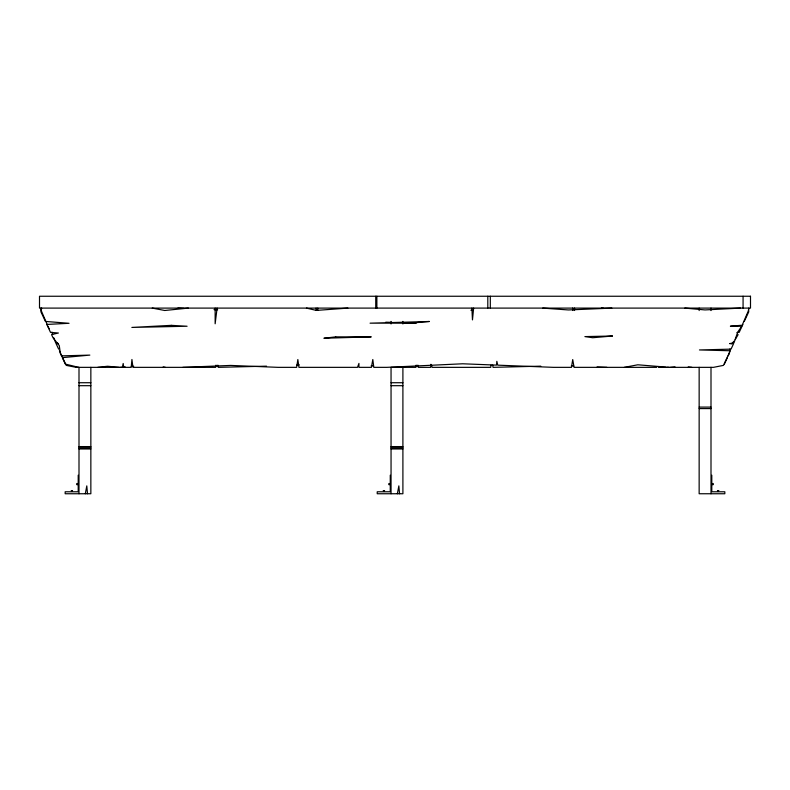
<?xml version="1.0" encoding="UTF-8"?>
<svg xmlns="http://www.w3.org/2000/svg" width="790" height="790" viewBox="0 0 790 790"><rect width="100%" height="100%" fill="white"/><g stroke="black" fill="none" stroke-linecap="round" stroke-linejoin="round"><path stroke-width="1.19" d="M317.679 310.46L317.797 308.1M473.625 308.1L472.469 319.891L471.897 308.1M217.102 308.1L215.147 323.781L215.147 308.1M416.172 365.108L415.886 367.35L391.05 367.35L391.05 493.75M729.96 348.933L729.358 353.406L728.202 355.875M491.044 365.118L490.728 367.35L432.189 367.35L431.103 364.387M216.006 365.128L215.621 367.35L132.947 367.35L131.93 359.48L131.199 367.35L123.694 367.35L123.191 363.499L122.341 367.35L76.225 367.35L66.232 365.385L59.408 350.76M85.33 493.75L86.791 485.88L87.502 493.75M397.38 493.75L398.841 485.88L399.552 493.75M41.643 308.1L40.902 311.783L45.405 321.431L69.036 323.298L46.817 324.443L50.53 332.393L58.401 333.015L51.557 334.595L53.068 337.844L59.28 345.576L60.336 353.406L61.482 355.875L89.843 355.105L62.311 357.653L65.313 364.081L78.684 367.35M724.381 364.081L727.373 357.653M738.137 334.595L735.243 339.562M742.876 324.443L739.163 332.393L736.912 332.57M744.279 321.431L748.782 311.783L748.416 309.937M731.787 343.857L733.861 341.28M624.268 367.35L637.807 364.792L669.298 367.35M97.792 367.35L107.568 366.244L119.369 367.35M188.336 308.1L164.755 310.49L152.263 308.1M670.325 367.35L675.045 366.906M410.296 323.169L429.306 321.481L370.076 323.169L415.955 323.169M120.386 367.35L125.235 366.955M131.288 366.461L133.717 366.264M347.867 308.1L316.346 310.411L306.431 308.1M740.536 308.1L705.036 309.927L684.841 308.1M611.845 308.1L568.435 309.957L542.74 308.1M182.816 367.35L230.69 365.424L278.05 367.35L296.635 367.35L297.85 359.529L298.956 367.35L357.495 367.35L358.946 363.4L358.946 367.35L371.409 367.35L372.811 359.509L373.798 367.35L386.784 367.35L462.614 363.785L496.485 365.108L496.841 361.326L497.769 365.158L553.395 367.35L571.447 367.35L572.73 359.559L574.063 367.35L656.737 367.35M540.785 366.165L493.059 367.35L492.713 365.118M266.526 366.165L218.247 367.35L217.872 365.128M296.833 364.97L299.252 364.871M58.045 343.611L56.07 343.611L58.648 349.131M658.495 367.35L665.99 367.35M667.352 367.35L713.469 367.35L723.452 365.385L730.286 350.76L699.456 349.95L731.046 349.131L733.614 343.611L729.664 343.611L734.009 342.761L737.692 332.146L741.741 326.201L730.385 326.201L742.195 325.223L748.782 309.858L748.782 308.1M79 382.725L90.85 382.725M391.05 382.725L402.9 382.725M79 385.688L90.85 385.688M391.05 385.688L402.9 385.688M699.15 407.097L711 407.097M699.15 408.588L711 408.588M79 446.587L90.85 446.587M391.05 446.587L402.9 446.587M79 447.821L90.85 447.821M391.05 447.821L402.9 447.821M79 448.967L90.85 448.967M391.05 448.967L402.9 448.967M77.114 483.648L77.114 484.606M389.164 483.648L389.164 484.606M712.886 483.648L712.886 484.606M71.199 490.679L72.552 490.679M383.249 490.679L384.602 490.679M717.448 490.679L718.801 490.679M72.354 490.876L71.534 490.679M383.446 490.876L384.266 490.679M385.767 322.202L391.81 322.379M402.693 322.685L415.984 323.071M571.279 365.918L573.728 366.017M597.052 366.955L606.868 367.35M177.839 308.1L183.873 308.357M214.021 309.65L217.635 309.808M371.103 365.849L373.551 365.968M470.919 310.233L473.338 310.411M601.348 308.1L603.708 308.337M688.228 366.935L691.902 367.35M163.165 366.925L165.416 367.35M57.848 343.186L55.675 342.761L53.611 337.557M47.489 325.223L40.902 309.858L40.902 308.1M47.943 326.201L49.128 328.729M51.992 332.146L52.644 334.308M417.88 365.108L418.275 367.35L430.738 367.35L430.738 364.387M572.582 308.1L572.888 310.51M316.059 308.1L316.296 310.46M743.074 296.25L743.074 308.1M718.604 490.679L717.646 490.679M712.886 483.45L712.886 484.803M711.79 475.185L711.79 491.775L724.825 491.775L724.825 493.75L699.15 493.75L699.15 367.35M711 308.1L711 310.569M711 367.35L711 493.75M699.15 308.1L699.15 310.569M574.537 308.1L574.537 310.51M490.313 296.25L490.313 308.1M487.805 296.25L487.805 308.1M402.9 321.402L402.9 323.969M402.9 367.35L402.9 493.75L377.225 493.75L377.225 491.775L390.26 491.775L390.26 475.185M391.05 321.402L391.05 323.969M389.164 483.45L389.164 484.803M376.87 296.25L376.87 308.1M375.734 296.25L375.734 308.1M90.85 367.35L90.85 493.75L65.175 493.75L65.175 491.775L78.21 491.775L78.21 475.185M79 367.35L79 493.75M77.114 483.45L77.114 484.803M335.671 336.866L323.9 338.248L371.221 336.866L335.671 336.866M612.398 336.007L592.717 337.735L584.896 336.599L612.398 336.007M171.302 325.352L131.861 327.425L187.082 326.24L171.302 325.352M750.5 296.25L39.5 296.25L39.5 308.1L750.5 308.1L750.5 296.25"/></g></svg>
